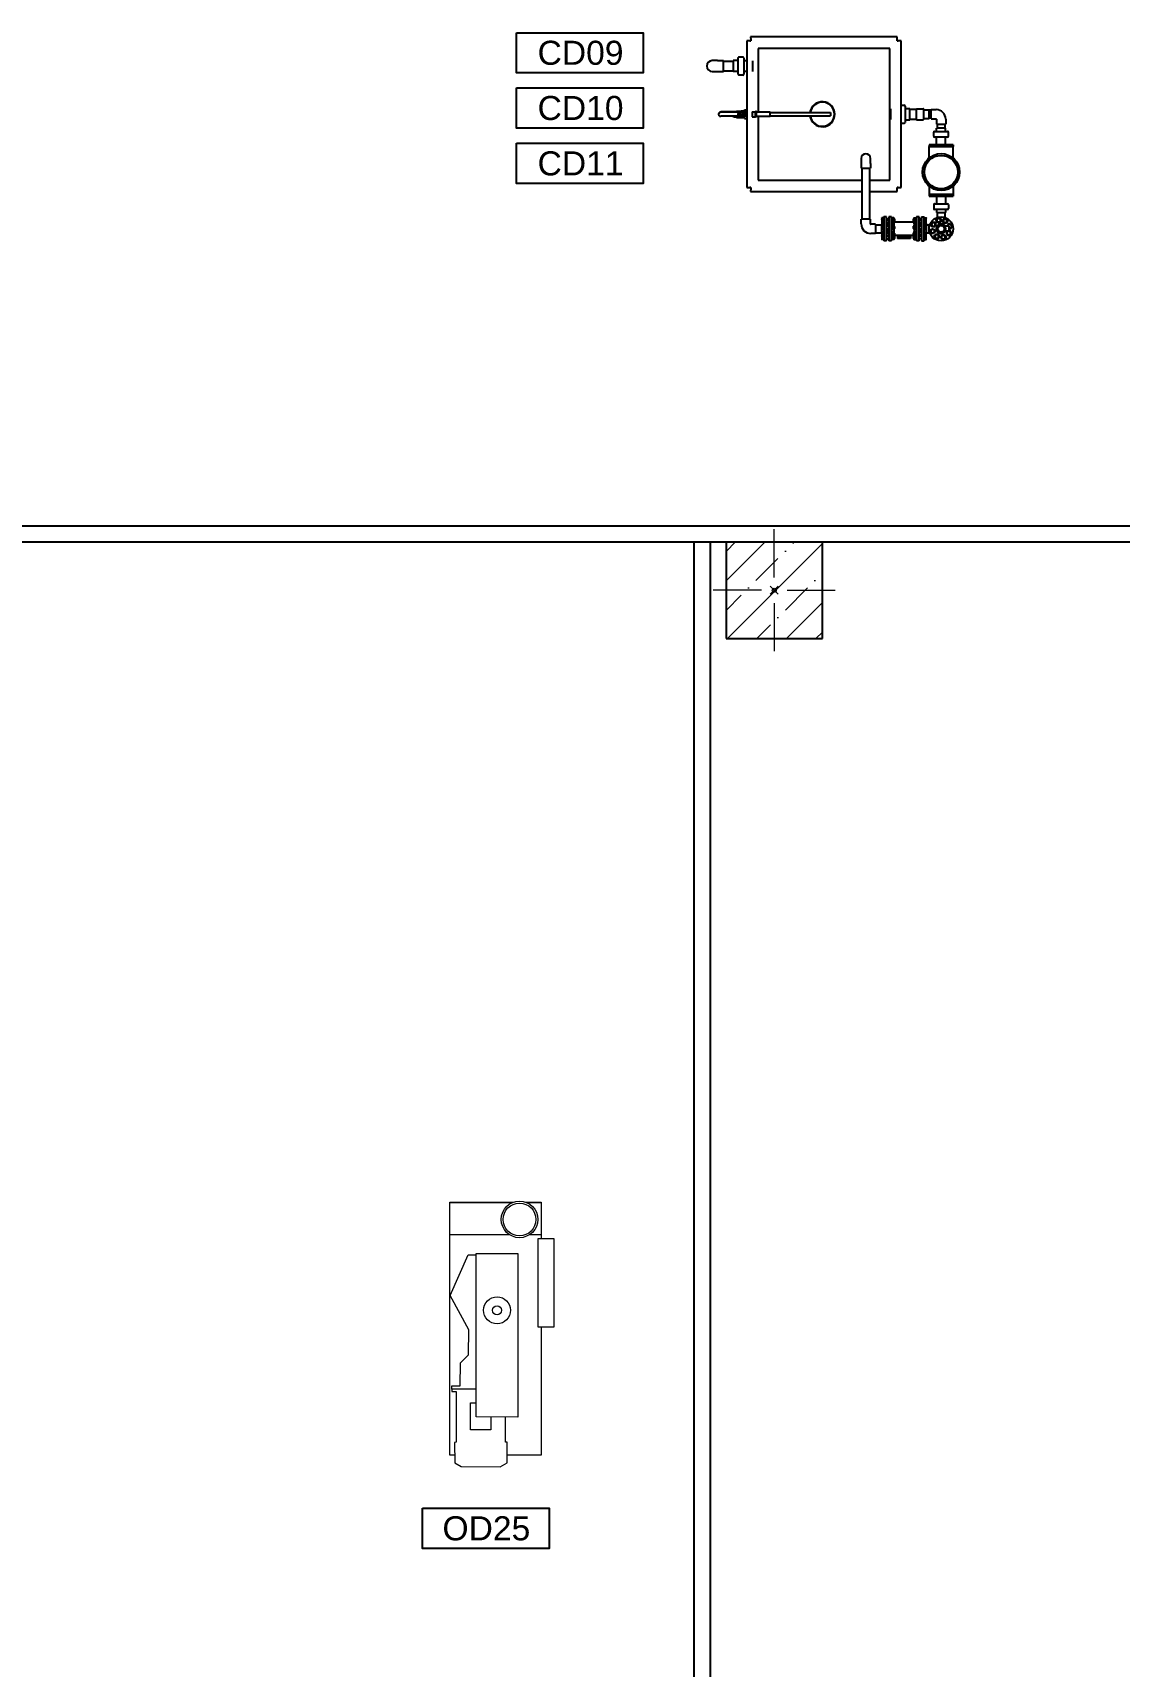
# Model space of a CAD drawing. Extents: x -3873 to 164127, y 7129 to 96529.
# Drawn here: x 64895 to 71668, y 28626 to 38804 of the extents above; entities that cross this region are included whole.
import ezdxf
from ezdxf.enums import TextEntityAlignment as Align

# ---------------------------------------------------------------- set-up
doc = ezdxf.new("R2010")
doc.units = 0
doc.header["$PDMODE"] = 35
doc.header["$PDSIZE"] = 25
doc.layers.get('0').update_dxf_attribs({"linetype": 'CONTINUOUS'})
for name, color, linetype, lineweight in [('AM_0', 7, 'CONTINUOUS', 50), ('LAYOUT Kromeka', 1, 'CONTINUOUS', 5), ('Конструктив - Колонны_Ном._пера__1', 7, 'CONTINUOUS', 25)]:
    doc.layers.add(name, color=color, linetype=linetype, lineweight=lineweight)
for name, color, linetype in [('BUILDING', 2, 'CONTINUOUS'), ('KROMEKA', 1, 'CONTINUOUS'), ('MC_1_2_025', 2, 'CONTINUOUS'), ('Конструктив - Колонны', 7, 'CONTINUOUS')]:
    doc.layers.add(name, color=color, linetype=linetype)
doc.layers.add('Конструктив - Колонны_Ном._пера__168', color=7, linetype='CONTINUOUS', lineweight=13, true_color=0x03e77f)
doc.layers.add('Конструктив - Колонны_Ном._пера__202', color=7, linetype='CONTINUOUS', lineweight=13, true_color=0xde8d00)
doc.styles.add('015_100', font='arial.ttf', dxfattribs={"height": 150})

# ---------------------------------------------------------------- blocks, each defined once
blk = doc.blocks.new('Колонна_39', base_point=(-18000, 12000))
at = {"layer": 'Конструктив - Колонны_Ном._пера__202', "linetype": 'Continuous'}
h = blk.add_hatch(dxfattribs=at)
h.set_pattern_fill('ЖЕЛЕЗОБЕТОН__ГОСТ_', color=256, style=0, pattern_type=2)
h.set_pattern_definition([(45, (0, 0), (-183.8478, 183.8478), []), (45, (-91.92, 91.92), (-183.8478, 183.8478), [195, -65, 0, -65])])
h.paths.add_polyline_path([(-18300, 11700), (-17700, 11700), (-17700, 12300), (-18300, 12300)])
at = {"layer": 'Конструктив - Колонны_Ном._пера__1', "linetype": 'Continuous'}
for p, q in [((-18300, 12300), (-18300, 11700)), ((-17700, 11700), (-17700, 12300)), ((-18300, 11700), (-17700, 11700))]:
    blk.add_line(p, q, dxfattribs=at)
at = {"layer": 'Конструктив - Колонны_Ном._пера__168', "linetype": 'Continuous'}
for p, q in [((-18000, 12080), (-18000, 12380)), ((-18080, 12000), (-18380, 12000)), ((-18000, 11920), (-18000, 11620)), ((-17920, 12000), (-17620, 12000))]:
    blk.add_line(p, q, dxfattribs=at)
blk.add_point((-18000, 12000), dxfattribs=at)
blk = doc.blocks.new('CD06_Top')
at = {"layer": 'KROMEKA'}
for p, q in [((634, 1419), (634, 1450)), ((634, 1450), (660, 1450)), ((774, 1459), (754, 1459)), ((774, 1465), (774, 1405)), ((775, 1465), (774, 1465)), ((775, 1501), (775, 1501)), ((775, 1501), (775, 1492)), ((775, 1501), (776, 1501)), ((775, 1492), (775, 1480)), ((775, 1480), (775, 1479)), ((775, 1479), (775, 1473)), ((775, 1473), (775, 1461)), ((775, 1461), (775, 1455)), ((775, 1438), (776, 1439)), ((775, 1438), (775, 1435)), ((775, 1435), (775, 1423)), ((784, 1502), (776, 1502)), ((784, 1499), (776, 1499)), ((784, 1485), (776, 1485)), ((784, 1479), (776, 1479)), ((784, 1467), (776, 1467)), ((784, 1455), (776, 1455)), ((784, 1440), (776, 1440)), ((784, 1430), (776, 1430)), ((784, 1502), (784, 1499)), ((784, 1500), (785, 1500)), ((784, 1499), (784, 1485)), ((784, 1485), (784, 1479)), ((784, 1479), (784, 1467)), ((784, 1478), (785, 1478)), ((784, 1467), (784, 1455)), ((784, 1456), (785, 1456)), ((784, 1440), (784, 1430)), ((784, 1437), (785, 1437)), ((784, 1430), (784, 1417)), ((785, 1482), (785, 1504)), ((788, 1504), (785, 1504)), ((785, 1452), (785, 1482)), ((788, 1482), (785, 1482)), ((788, 1452), (785, 1452)), ((785, 1411), (785, 1441)), ((788, 1441), (785, 1441)), ((788, 1510), (788, 1360)), ((804, 1510), (788, 1510)), ((804, 1360), (804, 1510)), ((804, 1497), (820, 1497)), ((804, 1481), (820, 1481)), ((804, 1475), (820, 1475)), ((804, 1459), (820, 1459)), ((804, 1434), (820, 1434)), ((812, 1434), (812, 1459)), ((812, 1459), (812, 1434)), ((820, 1510), (820, 1360)), ((820, 1510), (836, 1510)), ((836, 1360), (836, 1510)), ((836, 1504), (839, 1504)), ((836, 1482), (839, 1482)), ((836, 1452), (839, 1452)), ((836, 1441), (839, 1441)), ((839, 1504), (839, 1482)), ((839, 1500), (840, 1501)), ((839, 1482), (839, 1452)), ((839, 1478), (840, 1479)), ((839, 1456), (840, 1455)), ((839, 1441), (839, 1411)), ((839, 1438), (840, 1439)), ((851, 1502), (841, 1502)), ((851, 1500), (841, 1500)), ((851, 1487), (841, 1487)), ((851, 1480), (841, 1480)), ((851, 1469), (841, 1469)), ((851, 1456), (841, 1456)), ((851, 1454), (841, 1454)), ((851, 1440), (841, 1440)), ((851, 1432), (841, 1432)), ((850, 1440), (850, 1454)), ((852, 1438), (851, 1439)), ((852, 1500), (852, 1501)), ((852, 1478), (852, 1500)), ((852, 1497), (854, 1497)), ((852, 1481), (854, 1481)), ((852, 1478), (852, 1479)), ((852, 1456), (852, 1478)), ((852, 1476), (976, 1476)), ((852, 1475), (854, 1475)), ((852, 1459), (854, 1459)), ((852, 1456), (852, 1455)), ((852, 1415), (852, 1438)), ((852, 1434), (854, 1434)), ((854, 1481), (854, 1497)), ((855, 1496), (854, 1497)), ((855, 1482), (854, 1481)), ((854, 1476), (854, 1481)), ((854, 1459), (854, 1475)), ((855, 1474), (854, 1475)), ((855, 1461), (854, 1459)), ((854, 1418), (854, 1434)), ((855, 1433), (854, 1434)), ((855, 1496), (855, 1482)), ((855, 1482), (855, 1476)), ((855, 1474), (855, 1461)), ((855, 1433), (855, 1420)), ((874, 1495), (954, 1495)), ((874, 1481), (874, 1495)), ((914, 1481), (874, 1481)), ((874, 1481), (874, 1476)), ((904, 1476), (904, 1476)), ((954, 1481), (914, 1481)), ((924, 1476), (924, 1476)), ((954, 1481), (954, 1495)), ((954, 1476), (954, 1481)), ((973, 1496), (975, 1497)), ((973, 1482), (973, 1496)), ((973, 1482), (975, 1481)), ((973, 1476), (973, 1482)), ((973, 1474), (975, 1475)), ((973, 1461), (973, 1474)), ((973, 1461), (975, 1459)), ((973, 1433), (975, 1434)), ((973, 1420), (973, 1433)), ((975, 1497), (975, 1481)), ((976, 1497), (975, 1497)), ((976, 1481), (975, 1481)), ((975, 1481), (975, 1476)), ((975, 1475), (975, 1459)), ((976, 1475), (975, 1475)), ((976, 1459), (975, 1459)), ((975, 1434), (975, 1418)), ((976, 1434), (975, 1434)), ((976, 1500), (977, 1501)), ((976, 1500), (976, 1478)), ((976, 1478), (977, 1479)), ((976, 1478), (976, 1456)), ((976, 1456), (977, 1455)), ((976, 1438), (977, 1439)), ((976, 1438), (976, 1415)), ((978, 1502), (988, 1502)), ((978, 1500), (988, 1500)), ((978, 1487), (988, 1487)), ((978, 1480), (988, 1480)), ((978, 1469), (988, 1469)), ((978, 1456), (988, 1456)), ((978, 1440), (978, 1454)), ((978, 1454), (988, 1454)), ((978, 1440), (988, 1440)), ((978, 1432), (988, 1432)), ((989, 1438), (988, 1439)), ((989, 1482), (989, 1504)), ((992, 1504), (989, 1504)), ((989, 1500), (989, 1501)), ((989, 1452), (989, 1482)), ((992, 1482), (989, 1482)), ((989, 1478), (989, 1479)), ((989, 1456), (989, 1455)), ((992, 1452), (989, 1452)), ((989, 1411), (989, 1441)), ((992, 1441), (989, 1441)), ((992, 1510), (992, 1360)), ((992, 1510), (1008, 1510)), ((1008, 1360), (1008, 1510)), ((1024, 1497), (1008, 1497)), ((1024, 1481), (1008, 1481)), ((1024, 1475), (1008, 1475)), ((1024, 1459), (1008, 1459)), ((1024, 1434), (1008, 1434)), ((1016, 1459), (1016, 1434)), ((1016, 1434), (1016, 1459)), ((1024, 1510), (1024, 1360)), ((1024, 1510), (1040, 1510)), ((1040, 1360), (1040, 1510)), ((1040, 1504), (1043, 1504)), ((1040, 1482), (1043, 1482)), ((1040, 1452), (1043, 1452)), ((1040, 1441), (1043, 1441)), ((1043, 1504), (1043, 1482)), ((1044, 1500), (1043, 1500)), ((1043, 1482), (1043, 1452)), ((1044, 1478), (1043, 1478)), ((1044, 1456), (1043, 1456)), ((1043, 1441), (1043, 1411)), ((1044, 1437), (1043, 1437)), ((1044, 1500), (1044, 1502)), ((1044, 1502), (1052, 1502)), ((1044, 1487), (1044, 1500)), ((1044, 1500), (1052, 1500)), ((1044, 1487), (1052, 1487)), ((1044, 1480), (1044, 1487)), ((1044, 1469), (1044, 1480)), ((1044, 1480), (1052, 1480)), ((1044, 1456), (1044, 1469)), ((1044, 1469), (1052, 1469)), ((1044, 1456), (1052, 1456)), ((1044, 1454), (1044, 1456)), ((1044, 1454), (1052, 1454)), ((1044, 1440), (1052, 1440)), ((1044, 1432), (1044, 1440)), ((1044, 1418), (1044, 1432)), ((1044, 1432), (1052, 1432)), ((1053, 1494), (1053, 1501)), ((1053, 1501), (1053, 1501)), ((1053, 1501), (1053, 1501)), ((1053, 1482), (1053, 1494)), ((1053, 1479), (1053, 1482)), ((1053, 1475), (1053, 1479)), ((1053, 1479), (1053, 1479)), ((1053, 1463), (1053, 1475)), ((1053, 1465), (1054, 1465)), ((1053, 1455), (1053, 1463)), ((1053, 1455), (1053, 1455)), ((1053, 1455), (1053, 1455)), ((1053, 1438), (1053, 1439)), ((1053, 1436), (1053, 1438)), ((1053, 1425), (1053, 1436)), ((1054, 1405), (1054, 1465)), ((1091, 1459), (1054, 1459)), ((1091, 1406), (1091, 1464)), ((1091, 1464), (1121, 1464)), ((634, 1419), (660, 1419)), ((711, 1334), (655, 1334)), ((655, 1314), (655, 1334)), ((659, 1334), (659, 1364)), ((707, 1334), (707, 1364)), ((711, 1314), (711, 1334)), ((774, 1410), (754, 1410)), ((785, 1405), (774, 1405)), ((775, 1423), (775, 1415)), ((775, 1415), (775, 1414)), ((775, 1414), (776, 1414)), ((775, 1405), (775, 1402)), ((775, 1402), (776, 1404)), ((775, 1402), (775, 1401)), ((775, 1401), (775, 1390)), ((775, 1390), (775, 1380)), ((775, 1380), (775, 1378)), ((775, 1378), (776, 1377)), ((775, 1378), (775, 1372)), ((775, 1372), (775, 1368)), ((775, 1368), (776, 1368)), ((784, 1417), (776, 1417)), ((784, 1413), (776, 1413)), ((784, 1404), (776, 1404)), ((784, 1397), (776, 1397)), ((784, 1383), (776, 1383)), ((784, 1377), (776, 1377)), ((784, 1367), (776, 1367)), ((784, 1417), (784, 1413)), ((784, 1415), (785, 1415)), ((784, 1405), (784, 1404)), ((784, 1404), (784, 1397)), ((784, 1401), (785, 1401)), ((784, 1397), (784, 1383)), ((784, 1383), (784, 1377)), ((784, 1379), (785, 1379)), ((784, 1377), (784, 1367)), ((784, 1369), (785, 1369)), ((788, 1411), (785, 1411)), ((785, 1375), (785, 1405)), ((788, 1405), (785, 1405)), ((785, 1365), (785, 1375)), ((788, 1375), (785, 1375)), ((788, 1365), (785, 1365)), ((804, 1360), (788, 1360)), ((804, 1418), (820, 1418)), ((804, 1398), (820, 1398)), ((804, 1382), (820, 1382)), ((804, 1372), (820, 1372)), ((812, 1398), (812, 1418)), ((812, 1418), (812, 1398)), ((820, 1360), (836, 1360)), ((836, 1411), (839, 1411)), ((836, 1405), (839, 1405)), ((836, 1375), (839, 1375)), ((836, 1365), (839, 1365)), ((839, 1415), (840, 1413)), ((839, 1405), (850, 1405)), ((839, 1405), (839, 1375)), ((839, 1401), (840, 1403)), ((839, 1379), (840, 1377)), ((839, 1375), (839, 1365)), ((839, 1369), (840, 1368)), ((851, 1418), (841, 1418)), ((851, 1413), (841, 1413)), ((851, 1404), (841, 1404)), ((851, 1399), (841, 1399)), ((851, 1385), (841, 1385)), ((851, 1377), (841, 1377)), ((851, 1367), (841, 1367)), ((850, 1404), (850, 1413)), ((852, 1415), (851, 1413)), ((852, 1401), (851, 1403)), ((852, 1379), (851, 1377)), ((852, 1418), (854, 1418)), ((852, 1379), (852, 1401)), ((852, 1398), (854, 1398)), ((852, 1382), (854, 1382)), ((852, 1369), (852, 1379)), ((852, 1372), (854, 1372)), ((852, 1369), (852, 1368)), ((855, 1420), (854, 1418)), ((854, 1382), (854, 1398)), ((855, 1397), (854, 1398)), ((855, 1384), (854, 1382)), ((854, 1372), (854, 1382)), ((855, 1373), (854, 1372)), ((855, 1397), (855, 1384)), ((855, 1394), (973, 1394)), ((855, 1384), (855, 1373)), ((973, 1420), (975, 1418)), ((973, 1397), (975, 1398)), ((973, 1384), (973, 1397)), ((973, 1384), (975, 1382)), ((973, 1373), (973, 1384)), ((973, 1373), (975, 1372)), ((976, 1418), (975, 1418)), ((975, 1398), (975, 1382)), ((976, 1398), (975, 1398)), ((976, 1382), (975, 1382)), ((975, 1382), (975, 1372)), ((976, 1372), (975, 1372)), ((976, 1415), (977, 1413)), ((976, 1401), (977, 1403)), ((976, 1401), (976, 1379)), ((976, 1379), (977, 1377)), ((976, 1379), (976, 1369)), ((976, 1369), (977, 1368)), ((978, 1418), (988, 1418)), ((978, 1404), (978, 1413)), ((978, 1413), (988, 1413)), ((989, 1405), (978, 1405)), ((978, 1404), (988, 1404)), ((978, 1399), (988, 1399)), ((978, 1385), (988, 1385)), ((978, 1377), (988, 1377)), ((978, 1367), (988, 1367)), ((989, 1415), (988, 1413)), ((989, 1401), (988, 1403)), ((989, 1379), (988, 1377)), ((992, 1411), (989, 1411)), ((989, 1375), (989, 1405)), ((992, 1405), (989, 1405)), ((992, 1375), (989, 1375)), ((989, 1365), (989, 1375)), ((989, 1369), (989, 1368)), ((992, 1365), (989, 1365)), ((992, 1360), (1008, 1360)), ((1024, 1418), (1008, 1418)), ((1024, 1398), (1008, 1398)), ((1024, 1382), (1008, 1382)), ((1024, 1372), (1008, 1372)), ((1016, 1418), (1016, 1398)), ((1016, 1398), (1016, 1418)), ((1024, 1360), (1040, 1360)), ((1040, 1411), (1043, 1411)), ((1040, 1405), (1043, 1405)), ((1040, 1375), (1043, 1375)), ((1040, 1365), (1043, 1365)), ((1044, 1415), (1043, 1415)), ((1043, 1405), (1054, 1405)), ((1043, 1405), (1043, 1375)), ((1044, 1401), (1043, 1401)), ((1044, 1379), (1043, 1379)), ((1043, 1375), (1043, 1365)), ((1044, 1369), (1043, 1369)), ((1044, 1413), (1044, 1418)), ((1044, 1418), (1052, 1418)), ((1044, 1413), (1052, 1413)), ((1044, 1404), (1044, 1405)), ((1044, 1404), (1052, 1404)), ((1044, 1399), (1044, 1404)), ((1044, 1399), (1052, 1399)), ((1044, 1385), (1044, 1399)), ((1044, 1377), (1044, 1385)), ((1044, 1385), (1052, 1385)), ((1044, 1377), (1052, 1377)), ((1044, 1367), (1044, 1377)), ((1044, 1367), (1052, 1367)), ((1053, 1415), (1053, 1425)), ((1053, 1414), (1053, 1415)), ((1053, 1414), (1053, 1413)), ((1053, 1402), (1053, 1405)), ((1053, 1402), (1053, 1403)), ((1053, 1401), (1053, 1402)), ((1053, 1392), (1053, 1401)), ((1053, 1381), (1053, 1392)), ((1053, 1378), (1053, 1381)), ((1053, 1378), (1053, 1377)), ((1053, 1373), (1053, 1378)), ((1053, 1368), (1053, 1373)), ((1053, 1368), (1053, 1368)), ((1091, 1410), (1054, 1410)), ((1091, 1406), (1121, 1406)), ((1123, 1404), (1123, 1374)), ((1123, 1374), (1181, 1374)), ((1128, 1057), (1128, 1374)), ((1176, 1057), (1176, 1374)), ((1181, 1404), (1181, 1374)), ((758, 1231), (608, 1231)), ((608, 1221), (608, 1231)), ((637, 1284), (637, 1309)), ((642, 1314), (724, 1314)), ((724, 1279), (642, 1279)), ((656, 1231), (656, 1279)), ((711, 1231), (711, 1279)), ((729, 1284), (729, 1309)), ((758, 1221), (758, 1231)), ((758, 1221), (608, 1221)), ((608, 1168), (608, 1221)), ((608, 1221), (758, 1221)), ((758, 1168), (758, 1221)), ((951, 1177), (932, 1177)), ((932, 1177), (932, 264)), ((957, 1202), (957, 1183)), ((1128, 1202), (957, 1202)), ((1128, 1131), (1003, 1131)), ((1003, 1131), (1003, 311)), ((1870, 1202), (1176, 1202)), ((1823, 1131), (1176, 1131)), ((1823, 734), (1823, 1131)), ((1869, 1183), (1870, 1202)), ((1894, 1177), (1875, 1177)), ((1894, 264), (1894, 1177)), ((1181, 1057), (1123, 1057)), ((1123, 1027), (1123, 1057)), ((1123, 1027), (1123, 996)), ((1181, 1027), (1181, 1057)), ((1181, 996), (1181, 1027)), ((608, 993), (608, 921)), ((608, 921), (758, 921)), ((758, 921), (608, 921)), ((608, 911), (608, 921)), ((758, 993), (758, 921)), ((758, 911), (758, 921)), ((608, 911), (758, 911)), ((637, 858), (637, 833)), ((642, 863), (724, 863)), ((724, 828), (642, 828)), ((655, 828), (655, 808)), ((656, 911), (656, 863)), ((711, 911), (711, 863)), ((711, 828), (711, 808)), ((729, 858), (729, 833)), ((712, 782), (654, 782)), ((654, 752), (654, 782)), ((655, 808), (711, 808)), ((659, 782), (659, 808)), ((707, 782), (707, 808)), ((712, 752), (712, 782)), ((744, 750), (714, 750)), ((744, 750), (744, 692)), ((744, 745), (757, 745)), ((757, 748), (757, 693)), ((789, 748), (757, 748)), ((792, 690), (792, 752)), ((837, 755), (795, 755)), ((837, 755), (837, 687)), ((877, 751), (837, 751)), ((877, 755), (877, 686)), ((907, 755), (877, 755)), ((907, 670), (907, 772)), ((932, 777), (912, 777)), ((998, 688), (998, 754)), ((1373, 711), (1373, 731)), ((1749, 731), (1373, 731)), ((1749, 734), (1749, 707)), ((1834, 734), (1749, 734)), ((1825, 736), (1826, 737)), ((1825, 734), (1825, 736)), ((1834, 738), (1839, 738)), ((1834, 738), (1834, 729)), ((1834, 729), (1834, 712)), ((1834, 729), (1839, 729)), ((1839, 738), (1839, 736)), ((1860, 737), (1839, 737)), ((1839, 736), (1839, 731)), ((1839, 731), (1839, 729)), ((1839, 729), (1839, 726)), ((1839, 726), (1839, 715)), ((1839, 715), (1839, 712)), ((1908, 747), (1894, 747)), ((1894, 734), (1901, 734)), ((1894, 734), (1905, 734)), ((1901, 734), (1904, 734)), ((1904, 734), (1905, 734)), ((1905, 737), (1923, 737)), ((1905, 727), (1905, 737)), ((1905, 727), (1922, 727)), ((1905, 714), (1905, 727)), ((1905, 714), (1922, 714)), ((1905, 705), (1905, 714)), ((1908, 747), (1908, 737)), ((1929, 741), (1908, 741)), ((1922, 707), (1922, 734)), ((1923, 741), (1923, 734)), ((1959, 741), (1923, 741)), ((1926, 734), (1956, 734)), ((1929, 741), (1929, 741)), ((1941, 730), (1933, 726)), ((1933, 726), (1933, 716)), ((1941, 711), (1933, 716)), ((1933, 716), (1941, 711)), ((1933, 716), (1933, 716)), ((1936, 721), (1936, 721)), ((1950, 726), (1941, 730)), ((1950, 716), (1941, 711)), ((1941, 711), (1950, 716)), ((1946, 721), (1946, 721)), ((1950, 716), (1950, 726)), ((1950, 716), (1950, 716)), ((1959, 741), (1959, 734)), ((1977, 737), (1959, 737)), ((1959, 734), (1980, 734)), ((1977, 734), (1977, 737)), ((1977, 734), (1983, 734)), ((1983, 734), (1983, 734)), ((1983, 734), (2056, 734)), ((2070, 721), (2070, 721)), ((744, 692), (714, 692)), ((744, 696), (757, 696)), ((789, 693), (757, 693)), ((837, 687), (795, 687)), ((877, 690), (837, 690)), ((907, 686), (877, 686)), ((932, 665), (912, 665)), ((1749, 711), (1373, 711)), ((1834, 707), (1749, 707)), ((1823, 311), (1823, 707)), ((1825, 705), (1825, 707)), ((1825, 705), (1826, 705)), ((1834, 712), (1834, 703)), ((1834, 712), (1839, 712)), ((1834, 703), (1839, 703)), ((1839, 712), (1839, 710)), ((1839, 710), (1839, 705)), ((1839, 705), (1839, 703)), ((1860, 705), (1839, 705)), ((1901, 707), (1894, 707)), ((1894, 707), (1905, 707)), ((1908, 694), (1894, 694)), ((1904, 707), (1901, 707)), ((1905, 707), (1904, 707)), ((1905, 705), (1923, 705)), ((1905, 705), (1905, 705)), ((1905, 705), (1923, 705)), ((1908, 705), (1908, 694)), ((1929, 700), (1908, 700)), ((1922, 707), (1924, 707)), ((1922, 707), (1922, 707)), ((1923, 707), (1923, 701)), ((1959, 701), (1923, 701)), ((1924, 707), (1924, 707)), ((1926, 707), (1935, 707)), ((1956, 707), (1926, 707)), ((1929, 700), (1929, 701)), ((1935, 707), (1948, 707)), ((1941, 711), (1941, 711)), ((1948, 707), (1956, 707)), ((1980, 707), (1959, 707)), ((1959, 707), (1959, 701)), ((1977, 705), (1959, 705)), ((1977, 705), (1959, 705)), ((1960, 707), (1982, 707)), ((2029, 707), (1977, 707)), ((1977, 705), (1977, 707)), ((1977, 705), (1977, 705)), ((1983, 707), (2056, 707)), ((2056, 707), (1983, 707)), ((1983, 707), (1983, 707)), ((1983, 707), (1983, 707)), ((1857, 454), (1857, 388)), ((1894, 454), (1913, 454)), ((1913, 370), (1913, 472)), ((1918, 477), (1943, 477)), ((1948, 472), (1948, 370)), ((1948, 455), (1978, 455)), ((1978, 386), (1978, 455)), ((2038, 451), (1978, 451)), ((2038, 455), (2038, 386)), ((2076, 455), (2038, 455)), ((2109, 455), (2076, 455)), ((1003, 311), (1823, 311)), ((1894, 388), (1913, 388)), ((1918, 365), (1943, 365)), ((1948, 386), (1978, 386)), ((2038, 390), (1978, 390)), ((2076, 386), (2038, 386)), ((2076, 386), (2109, 386)), ((932, 264), (951, 264)), ((957, 258), (957, 239)), ((957, 239), (1870, 239)), ((1870, 239), (1869, 258)), ((1875, 264), (1894, 264))]:
    blk.add_line(p, q, dxfattribs=at)
for centre, radius in [((683, 1435), 75), ((668, 1487), 15), ((683, 1435), 28.4), ((683, 1435), 25), ((683, 1435), 24.1), ((683, 1435), 20.7), ((683, 1435), 20), ((710, 1483), 15), ((736, 1450), 15), ((657, 1386), 15), ((698, 1382), 15), ((731, 1408), 15), ((683, 1081), 115), ((683, 1081), 104)]:
    blk.add_circle(centre, radius, dxfattribs=at)
for centre, radius, start, end in [((630, 1419), 15, 74.955, 356.8479), ((630, 1419), 12, 105, 165), ((635, 1461), 15, 313.7156, 266.4118), ((635, 1461), 12, 120, 180), ((635, 1461), 12, 180, 240), ((630, 1419), 12, 71.0665, 105), ((635, 1461), 12, 60, 120), ((635, 1461), 12, 240, 265.5131), ((635, 1461), 12, 295.3815, 300), ((635, 1461), 12, 0, 60), ((635, 1461), 12, 300, 0), ((668, 1487), 12, 135, 195), ((668, 1487), 12, 195, 255), ((683, 1435), 31, 210.8574, 149.1426), ((683, 1435), 30, 212.0055, 147.9945), ((668, 1487), 12, 75, 135), ((668, 1487), 12, 255, 315), ((668, 1487), 12, 15, 75), ((668, 1487), 12, 315, 15), ((710, 1483), 12, 150, 210), ((710, 1483), 12, 90, 150), ((710, 1483), 12, 210, 270), ((710, 1483), 12, 30, 90), ((710, 1483), 12, 270, 330), ((710, 1483), 12, 330, 30), ((736, 1450), 12, 165, 225), ((736, 1450), 12, 105, 165), ((736, 1450), 12, 225, 285), ((736, 1450), 12, 45, 105), ((736, 1450), 12, 285, 345), ((736, 1450), 12, 345, 45), ((1121, 1404), 60, 0, 90), ((630, 1419), 12, 165, 225), ((630, 1419), 12, 225, 285), ((630, 1419), 12, 285, 345), ((630, 1419), 12, 345, 356.0588), ((657, 1386), 12, 150, 210), ((657, 1386), 12, 90, 150), ((657, 1386), 12, 210, 270), ((657, 1386), 12, 30, 90), ((657, 1386), 12, 270, 330), ((657, 1386), 12, 330, 30), ((698, 1382), 12, 135, 195), ((698, 1382), 12, 195, 255), ((698, 1382), 12, 75, 135), ((698, 1382), 12, 255, 315), ((698, 1382), 12, 15, 75), ((698, 1382), 12, 315, 15), ((731, 1408), 12, 120, 180), ((731, 1408), 12, 180, 240), ((731, 1408), 12, 60, 120), ((731, 1408), 12, 240, 300), ((731, 1408), 12, 0, 60), ((731, 1408), 12, 300, 0), ((1121, 1404), 2, 0, 90), ((642, 1309), 5, 90, 180), ((642, 1284), 5, 180, 270), ((724, 1309), 5, 0, 90), ((724, 1284), 5, 270, 0), ((608, 1156), 10, 107.1144, 162.8856), ((758, 1156), 10, 17.1144, 72.8856), ((608, 1006), 10, 197.1144, 252.8856), ((758, 1006), 10, 287.1144, 342.8856), ((1152, 996), 29, 180, 0), ((642, 858), 5, 90, 180), ((642, 833), 5, 180, 270), ((724, 858), 5, 0, 90), ((724, 833), 5, 270, 0), ((714, 752), 60, 180, 270), ((714, 752), 2, 180, 270), ((789, 751), 3, 270, 0), ((795, 752), 3, 90, 180), ((912, 772), 5, 90, 180), ((1423, 721), 78, 7.3659, 352.6341), ((1423, 721), 75, 7.6665, 352.3335), ((789, 690), 3, 0, 90), ((795, 690), 3, 180, 270), ((912, 670), 5, 180, 270), ((2029, 721), 13.7, 270, 278.3922), ((1918, 472), 5, 90, 180), ((1943, 472), 5, 0, 90), ((2109, 421), 34.1, 270, 90), ((1918, 370), 5, 180, 270), ((1943, 370), 5, 270, 0)]:
    blk.add_arc(centre, radius, start, end, dxfattribs=at)
for centre, major_axis, ratio, start_param, end_param in [((914, 1476), (-10, 0), 0.565617, 4.712389, 6.283185), ((914, 1476), (10, 0), 0.565617, 0, 1.570796), ((951, 1176), (-6.4, 0.02), 0.052336, 3.33453, 4.712533), ((957, 1183), (0.02, -6.4), 0.052336, 4.712245, 6.090248), ((1869, 1183), (0.02, 6.4), 0.052336, 3.33453, 4.712533), ((1875, 1176), (-6.4, -0.02), 0.052336, 4.712245, 6.090248), ((998, 721), (0, 30.1), 0.052408, 3.141593, 6.283185), ((1825, 721), (0, -16.5), 0.052408, 2.531678, 3.751507), ((1860, 721), (0, -16), 0.052408, 0, 3.141593), ((1926, 734), (-4, 0), 0.002365, 4.712389, 6.283185), ((1941, 721), (-15, 0), 0.999997, 4.262086, 5.162692), ((1941, 721), (5, 0), 0.999997, 3.141593, 6.283185), ((1956, 734), (4, 0), 0.002365, 4.712389, 5.497787), ((1983, 734), (4, 0), 0.002365, 1.570796, 2.356195), ((2056, 721), (13.7, 0), 0.999997, 4.712389, 7.853982), ((2056, 721), (13.7, 0), 0.999997, 4.712389, 6.283185), ((1825, 721), (0, -16.5), 0.052408, 5.673271, 6.8931), ((1926, 707), (-4, 0), 0.002365, 4.712389, 6.283185), ((1926, 707), (-2, 0), 0.002365, 4.712389, 6.283185), ((1941, 721), (15, 0), 0.999997, 4.261362, 5.163416), ((1956, 707), (-4, 0), 0.002365, 1.570796, 2.356195), ((1956, 707), (6, 0), 0.002365, 4.712389, 5.497787), ((1983, 707), (-4, 0), 0.002365, 4.712389, 5.497787), ((1983, 707), (2, 0), 0.002365, 1.570796, 2.356195), ((1857, 421), (0, -30), 0.052408, 3.141593, 6.283185), ((951, 265), (6.4, 0.02), 0.052336, 4.712245, 6.090248), ((957, 258), (-0.02, -6.4), 0.052336, 3.33453, 4.712533), ((1869, 258), (-0.02, 6.4), 0.052336, 4.712245, 6.090248), ((1875, 265), (6.4, -0.02), 0.052336, 3.33453, 4.712533)]:
    blk.add_ellipse(centre, major_axis=major_axis, ratio=ratio, start_param=start_param, end_param=end_param, dxfattribs=at)
blk.add_ellipse((1941, 721), major_axis=(-5, 0), ratio=0.999997, dxfattribs=at)
for points, weights in [([(619, 1423), (620, 1426), (621, 1429)], [1, 1.0379548493, 1]), ([(621, 1429), (624, 1430), (627, 1431)], [1, 1.0379548493, 1]), ([(623, 1468), (626, 1470), (629, 1472)], [1, 1.0379548493, 1]), ([(623, 1461), (623, 1465), (623, 1468)], [1, 1.0379548493, 1]), ([(623, 1454), (623, 1458), (623, 1461)], [1, 1.0379548493, 1]), ([(629, 1451), (626, 1453), (623, 1454)], [1, 1.0379548493, 1]), ([(627, 1431), (630, 1432), (634, 1433)], [1, 1.0379548493, 1]), ([(629, 1472), (632, 1473), (635, 1475)], [1, 1.0379548493, 1]), ([(634, 1448), (632, 1450), (629, 1451)], [1.00935998404, 1.03248720831, 1]), ([(634, 1433), (634, 1433), (634, 1433)], [1, 1.00216161603, 1.00407701405]), ([(635, 1475), (638, 1473), (641, 1472)], [1, 1.0379548493, 1]), ([(641, 1451), (641, 1451), (640, 1450)], [1, 1.00512959098, 1.00887265539]), ([(641, 1472), (644, 1470), (647, 1468)], [1, 1.0379548493, 1]), ([(647, 1454), (644, 1453), (641, 1451)], [1, 1.0379548493, 1]), ([(647, 1468), (647, 1465), (647, 1461)], [1, 1.0379548493, 1]), ([(647, 1461), (647, 1458), (647, 1454)], [1, 1.0379548493, 1]), ([(655, 1491), (657, 1494), (660, 1496)], [1, 1.0379548493, 1]), ([(657, 1484), (656, 1487), (655, 1491)], [1, 1.0379548493, 1]), ([(658, 1478), (657, 1481), (657, 1484)], [1, 1.0379548493, 1]), ([(665, 1476), (662, 1477), (658, 1478)], [1, 1.0379548493, 1]), ([(660, 1496), (662, 1498), (665, 1501)], [1, 1.0379548493, 1]), ([(665, 1501), (668, 1500), (671, 1499)], [1, 1.0379548493, 1]), ([(672, 1474), (668, 1475), (665, 1476)], [1, 1.0379548493, 1]), ([(671, 1499), (674, 1498), (678, 1497)], [1, 1.0379548493, 1]), ([(677, 1479), (674, 1477), (672, 1474)], [1, 1.0379548493, 1]), ([(682, 1484), (679, 1481), (677, 1479)], [1, 1.0379548493, 1]), ([(678, 1497), (679, 1494), (680, 1491)], [1, 1.0379548493, 1]), ([(680, 1491), (681, 1487), (682, 1484)], [1, 1.0379548493, 1]), ([(696, 1483), (698, 1486), (700, 1489)], [1, 1.0379548493, 1]), ([(700, 1477), (698, 1479), (696, 1483)], [1, 1.0379548493, 1]), ([(700, 1489), (701, 1491), (703, 1495)], [1, 1.0379548493, 1]), ([(703, 1471), (701, 1474), (700, 1477)], [1, 1.0379548493, 1]), ([(703, 1495), (707, 1495), (710, 1495)], [1, 1.0379548493, 1]), ([(710, 1471), (707, 1471), (703, 1471)], [1, 1.0379548493, 1]), ([(710, 1495), (713, 1495), (717, 1495)], [1, 1.0379548493, 1]), ([(717, 1471), (713, 1471), (710, 1471)], [1, 1.0379548493, 1]), ([(717, 1495), (719, 1491), (720, 1489)], [1, 1.0379548493, 1]), ([(720, 1477), (719, 1474), (717, 1471)], [1, 1.0379548493, 1]), ([(720, 1489), (722, 1486), (724, 1483)], [1, 1.0379548493, 1]), ([(724, 1483), (722, 1479), (720, 1477)], [1, 1.0379548493, 1]), ([(723, 1446), (724, 1450), (725, 1453)], [1, 1.0379548493, 1]), ([(728, 1441), (725, 1443), (723, 1446)], [1, 1.0379548493, 1]), ([(725, 1453), (725, 1456), (726, 1459)], [1, 1.0379548493, 1]), ([(726, 1459), (730, 1460), (733, 1461)], [1, 1.0379548493, 1]), ([(733, 1436), (730, 1439), (728, 1441)], [1, 1.0379548493, 1]), ([(733, 1461), (736, 1462), (740, 1463)], [1, 1.0379548493, 1]), ([(739, 1438), (736, 1437), (733, 1436)], [1, 1.0379548493, 1]), ([(746, 1440), (742, 1439), (739, 1438)], [1, 1.0379548493, 1]), ([(740, 1463), (742, 1460), (745, 1458)], [1, 1.0379548493, 1]), ([(745, 1458), (747, 1456), (750, 1453)], [1, 1.0379548493, 1]), ([(748, 1447), (747, 1443), (746, 1440)], [1, 1.0379548493, 1]), ([(750, 1453), (749, 1450), (748, 1447)], [1, 1.0379548493, 1]), ([(776, 1502), (775, 1501), (775, 1501)], [1, 1.0379548493, 1]), ([(775, 1501), (775, 1500), (776, 1499)], [1, 1.0379548493, 1]), ([(776, 1499), (775, 1495), (775, 1492)], [1, 1.0379548493, 1]), ([(775, 1492), (775, 1489), (776, 1485)], [1, 1.0379548493, 1]), ([(776, 1485), (775, 1483), (775, 1480)], [1, 1.0379548493, 1]), ([(775, 1480), (775, 1480), (775, 1479)], [1, 1.00948601349, 1.01423036927]), ([(776, 1479), (775, 1476), (775, 1473)], [1, 1.0379548493, 1]), ([(775, 1479), (775, 1479), (776, 1479)], [1, 1.0379548493, 1]), ([(775, 1473), (775, 1471), (776, 1467)], [1, 1.0379548493, 1]), ([(776, 1467), (775, 1464), (775, 1461)], [1, 1.0379548493, 1]), ([(775, 1461), (775, 1459), (776, 1455)], [1, 1.0379548493, 1]), ([(776, 1455), (775, 1455), (775, 1455)], [1, 1.0379548493, 1]), ([(776, 1440), (775, 1437), (775, 1435)], [1, 1.0379548493, 1]), ([(775, 1435), (775, 1433), (776, 1430)], [1, 1.0379548493, 1]), ([(776, 1430), (775, 1426), (775, 1423)], [1, 1.0379548493, 1]), ([(776, 1439), (776, 1439), (776, 1440)], [1.01895290532, 1.01965956375, 1]), ([(841, 1502), (839, 1501), (841, 1500)], [1, 1.15470053838, 1]), ([(841, 1500), (839, 1494), (841, 1487)], [1, 1.15470053838, 1]), ([(841, 1487), (839, 1483), (840, 1480)], [1, 1.10909723354, 1.06432032429]), ([(841, 1480), (839, 1475), (841, 1469)], [1, 1.15470053838, 1]), ([(840, 1479), (840, 1480), (841, 1480)], [1.07260265398, 1.05818704101, 1]), ([(841, 1469), (839, 1463), (841, 1456)], [1, 1.15470053838, 1]), ([(841, 1456), (839, 1455), (841, 1454)], [1, 1.15470053838, 1]), ([(841, 1440), (839, 1436), (841, 1432)], [1, 1.15470053838, 1]), ([(840, 1439), (841, 1440), (841, 1440)], [1.03435020891, 1.0196782115, 1]), ([(841, 1432), (839, 1425), (841, 1418)], [1, 1.15470053838, 1]), ([(851, 1500), (853, 1501), (851, 1502)], [1, 1.15470053838, 1]), ([(851, 1487), (853, 1494), (851, 1500)], [1, 1.15470053838, 1]), ([(852, 1480), (852, 1483), (851, 1487)], [1.06432032429, 1.10909723354, 1]), ([(851, 1480), (852, 1480), (852, 1479)], [1, 1.05818704101, 1.07260265398]), ([(851, 1469), (853, 1475), (851, 1480)], [1, 1.15470053838, 1]), ([(851, 1456), (853, 1463), (851, 1469)], [1, 1.15470053838, 1]), ([(851, 1454), (853, 1455), (851, 1456)], [1, 1.15470053838, 1]), ([(851, 1440), (851, 1440), (851, 1439)], [1, 1.0196782115, 1.03435020891]), ([(851, 1432), (853, 1436), (851, 1440)], [1, 1.15470053838, 1]), ([(851, 1418), (853, 1425), (851, 1432)], [1, 1.15470053838, 1]), ([(978, 1502), (976, 1501), (978, 1500)], [1, 1.15470053838, 1]), ([(978, 1500), (976, 1494), (978, 1487)], [1, 1.15470053838, 1]), ([(978, 1487), (976, 1483), (977, 1480)], [1, 1.10909723354, 1.06432032429]), ([(978, 1480), (976, 1475), (978, 1469)], [1, 1.15470053838, 1]), ([(977, 1479), (977, 1480), (978, 1480)], [1.07260265398, 1.05818704101, 1]), ([(978, 1469), (976, 1463), (978, 1456)], [1, 1.15470053838, 1]), ([(978, 1456), (976, 1455), (978, 1454)], [1, 1.15470053838, 1]), ([(978, 1440), (976, 1436), (978, 1432)], [1, 1.15470053838, 1]), ([(977, 1439), (978, 1440), (978, 1440)], [1.03435020891, 1.0196782115, 1]), ([(978, 1432), (976, 1425), (978, 1418)], [1, 1.15470053838, 1]), ([(988, 1500), (990, 1501), (988, 1502)], [1, 1.15470053838, 1]), ([(988, 1487), (990, 1494), (988, 1500)], [1, 1.15470053838, 1]), ([(989, 1480), (989, 1483), (988, 1487)], [1.06432032429, 1.10909723354, 1]), ([(988, 1469), (990, 1475), (988, 1480)], [1, 1.15470053838, 1]), ([(988, 1480), (989, 1480), (989, 1479)], [1, 1.05818704101, 1.07260265398]), ([(988, 1456), (990, 1463), (988, 1469)], [1, 1.15470053838, 1]), ([(988, 1454), (990, 1455), (988, 1456)], [1, 1.15470053838, 1]), ([(988, 1440), (988, 1440), (988, 1439)], [1, 1.0196782115, 1.03435020891]), ([(988, 1432), (990, 1436), (988, 1440)], [1, 1.15470053838, 1]), ([(988, 1418), (990, 1425), (988, 1432)], [1, 1.15470053838, 1]), ([(1053, 1501), (1053, 1501), (1052, 1502)], [1, 1.0379548493, 1]), ([(1052, 1500), (1053, 1500), (1053, 1501)], [1, 1.0379548493, 1]), ([(1053, 1494), (1053, 1497), (1052, 1500)], [1, 1.0379548493, 1]), ([(1052, 1487), (1053, 1491), (1053, 1494)], [1, 1.0379548493, 1]), ([(1053, 1482), (1053, 1484), (1052, 1487)], [1, 1.0379548493, 1]), ([(1052, 1480), (1053, 1480), (1053, 1479)], [1, 1.02881270665, 1.01388016969]), ([(1053, 1475), (1053, 1477), (1052, 1480)], [1, 1.0379548493, 1]), ([(1052, 1469), (1053, 1472), (1053, 1475)], [1, 1.0379548493, 1]), ([(1053, 1463), (1053, 1466), (1052, 1469)], [1, 1.0379548493, 1]), ([(1052, 1456), (1053, 1460), (1053, 1463)], [1, 1.0379548493, 1]), ([(1053, 1455), (1053, 1456), (1052, 1456)], [1, 1.0379548493, 1]), ([(1052, 1454), (1053, 1455), (1053, 1455)], [1, 1.0379548493, 1]), ([(1052, 1440), (1052, 1440), (1053, 1439)], [1, 1.00992650023, 1.01466075712]), ([(1053, 1436), (1053, 1438), (1052, 1440)], [1, 1.0379548493, 1]), ([(1052, 1432), (1053, 1434), (1053, 1436)], [1, 1.0379548493, 1]), ([(1053, 1425), (1053, 1428), (1052, 1432)], [1, 1.0379548493, 1]), ([(1053, 1480), (1053, 1481), (1053, 1482)], [1.01824015206, 1.01523689861, 1]), ([(617, 1416), (618, 1419), (619, 1423)], [1, 1.0379548493, 1]), ([(622, 1411), (620, 1413), (617, 1416)], [1, 1.0379548493, 1]), ([(627, 1406), (624, 1409), (622, 1411)], [1, 1.0379548493, 1]), ([(633, 1408), (630, 1407), (627, 1406)], [1, 1.0379548493, 1]), ([(640, 1410), (637, 1409), (633, 1408)], [1, 1.0379548493, 1]), ([(642, 1416), (641, 1413), (640, 1410)], [1, 1.0379548493, 1]), ([(643, 1419), (642, 1418), (642, 1416)], [1.0173847757, 1.01347975465, 1]), ([(643, 1386), (645, 1390), (646, 1392)], [1, 1.0379548493, 1]), ([(646, 1380), (645, 1383), (643, 1386)], [1, 1.0379548493, 1]), ([(646, 1392), (648, 1395), (650, 1398)], [1, 1.0379548493, 1]), ([(650, 1374), (648, 1378), (646, 1380)], [1, 1.0379548493, 1]), ([(650, 1398), (653, 1398), (657, 1398)], [1, 1.0379548493, 1]), ([(657, 1374), (653, 1374), (650, 1374)], [1, 1.0379548493, 1]), ([(657, 1398), (660, 1398), (663, 1398)], [1, 1.0379548493, 1]), ([(663, 1374), (660, 1374), (657, 1374)], [1, 1.0379548493, 1]), ([(663, 1398), (665, 1395), (667, 1392)], [1, 1.0379548493, 1]), ([(667, 1380), (665, 1378), (663, 1374)], [1, 1.0379548493, 1]), ([(667, 1392), (669, 1390), (670, 1386)], [1, 1.0379548493, 1]), ([(670, 1386), (669, 1383), (667, 1380)], [1, 1.0379548493, 1]), ([(685, 1385), (688, 1388), (690, 1390)], [1, 1.0379548493, 1]), ([(687, 1379), (686, 1382), (685, 1385)], [1, 1.0379548493, 1]), ([(689, 1372), (688, 1375), (687, 1379)], [1, 1.0379548493, 1]), ([(695, 1370), (692, 1371), (689, 1372)], [1, 1.0379548493, 1]), ([(690, 1390), (692, 1392), (695, 1395)], [1, 1.0379548493, 1]), ([(695, 1395), (698, 1394), (701, 1393)], [1, 1.0379548493, 1]), ([(702, 1368), (698, 1369), (695, 1370)], [1, 1.0379548493, 1]), ([(701, 1393), (705, 1392), (708, 1391)], [1, 1.0379548493, 1]), ([(707, 1373), (705, 1371), (702, 1368)], [1, 1.0379548493, 1]), ([(712, 1378), (709, 1375), (707, 1373)], [1, 1.0379548493, 1]), ([(708, 1391), (709, 1388), (710, 1385)], [1, 1.0379548493, 1]), ([(710, 1385), (711, 1382), (712, 1378)], [1, 1.0379548493, 1]), ([(719, 1415), (723, 1417), (725, 1418)], [1, 1.0379548493, 1]), ([(719, 1408), (719, 1411), (719, 1415)], [1, 1.0379548493, 1]), ([(719, 1401), (719, 1405), (719, 1408)], [1, 1.0379548493, 1]), ([(725, 1397), (723, 1399), (719, 1401)], [1, 1.0379548493, 1]), ([(725, 1418), (728, 1420), (731, 1422)], [1, 1.0379548493, 1]), ([(731, 1394), (728, 1396), (725, 1397)], [1, 1.0379548493, 1]), ([(731, 1422), (735, 1420), (737, 1418)], [1, 1.0379548493, 1]), ([(737, 1397), (735, 1396), (731, 1394)], [1, 1.0379548493, 1]), ([(737, 1418), (740, 1417), (743, 1415)], [1, 1.0379548493, 1]), ([(743, 1401), (740, 1399), (737, 1397)], [1, 1.0379548493, 1]), ([(743, 1415), (743, 1411), (743, 1408)], [1, 1.0379548493, 1]), ([(743, 1408), (743, 1405), (743, 1401)], [1, 1.0379548493, 1]), ([(775, 1423), (775, 1420), (776, 1417)], [1, 1.0379548493, 1]), ([(776, 1417), (775, 1416), (775, 1415)], [1, 1.0379548493, 1]), ([(775, 1415), (775, 1414), (776, 1413)], [1, 1.0379548493, 1]), ([(776, 1404), (775, 1402), (775, 1401)], [1, 1.0379548493, 1]), ([(775, 1401), (775, 1399), (776, 1397)], [1, 1.0379548493, 1]), ([(776, 1397), (775, 1394), (775, 1390)], [1, 1.0379548493, 1]), ([(775, 1390), (775, 1387), (776, 1383)], [1, 1.0379548493, 1]), ([(776, 1383), (775, 1382), (775, 1380)], [1, 1.0379548493, 1]), ([(775, 1380), (775, 1378), (776, 1377)], [1, 1.0379548493, 1]), ([(776, 1377), (775, 1374), (775, 1372)], [1.000506338, 1.03769996869, 1]), ([(775, 1372), (775, 1369), (776, 1367)], [1, 1.0379548493, 1]), ([(776, 1405), (776, 1404), (776, 1403)], [1.01868307357, 1.0177821322, 1.01412361528]), ([(776, 1367), (776, 1367), (776, 1368)], [1, 1.01965956375, 1.01895290532]), ([(841, 1418), (839, 1415), (841, 1413)], [1, 1.15470053838, 1]), ([(841, 1404), (839, 1401), (841, 1399)], [1, 1.15470053838, 1]), ([(841, 1399), (839, 1392), (841, 1385)], [1, 1.15470053838, 1]), ([(841, 1385), (839, 1381), (841, 1377)], [1, 1.15470053838, 1]), ([(841, 1377), (841, 1377), (840, 1377)], [1, 1.02018013453, 1.03509541564]), ([(840, 1377), (839, 1372), (841, 1367)], [1.02693211469, 1.13979911083, 1]), ([(841, 1367), (840, 1368), (840, 1368)], [1, 1.05867193489, 1.07283987542]), ([(851, 1413), (853, 1415), (851, 1418)], [1, 1.15470053838, 1]), ([(851, 1399), (853, 1401), (851, 1404)], [1, 1.15470053838, 1]), ([(851, 1385), (853, 1392), (851, 1399)], [1, 1.15470053838, 1]), ([(851, 1377), (853, 1381), (851, 1385)], [1, 1.15470053838, 1]), ([(851, 1377), (851, 1377), (851, 1377)], [1.03509541564, 1.02018013453, 1]), ([(851, 1367), (853, 1372), (851, 1377)], [1, 1.13979911083, 1.02693211469]), ([(852, 1368), (852, 1368), (851, 1367)], [1.07283987542, 1.05867193489, 1]), ([(978, 1418), (976, 1415), (978, 1413)], [1, 1.15470053838, 1]), ([(978, 1404), (976, 1401), (978, 1399)], [1, 1.15470053838, 1]), ([(978, 1399), (976, 1392), (978, 1385)], [1, 1.15470053838, 1]), ([(978, 1385), (976, 1381), (978, 1377)], [1, 1.15470053838, 1]), ([(978, 1377), (978, 1377), (977, 1377)], [1, 1.02018013453, 1.03509541564]), ([(977, 1377), (976, 1372), (978, 1367)], [1.02693211469, 1.13979911083, 1]), ([(978, 1367), (977, 1368), (977, 1368)], [1, 1.05867193489, 1.07283987542]), ([(988, 1413), (990, 1415), (988, 1418)], [1, 1.15470053838, 1]), ([(988, 1404), (988, 1404), (988, 1405)], [1.00733826513, 1.01465331188, 1.02120406243]), ([(988, 1399), (990, 1401), (988, 1404)], [1, 1.15470053838, 1]), ([(988, 1385), (990, 1392), (988, 1399)], [1, 1.15470053838, 1]), ([(988, 1377), (990, 1381), (988, 1385)], [1, 1.15470053838, 1]), ([(988, 1377), (988, 1377), (988, 1377)], [1.03509541564, 1.02018013453, 1]), ([(988, 1367), (990, 1372), (988, 1377)], [1, 1.13979911083, 1.02693211469]), ([(989, 1368), (989, 1368), (988, 1367)], [1.07283987542, 1.05867193489, 1]), ([(1052, 1418), (1053, 1422), (1053, 1425)], [1, 1.0379548493, 1]), ([(1053, 1415), (1053, 1417), (1052, 1418)], [1, 1.0379548493, 1]), ([(1052, 1413), (1053, 1414), (1053, 1415)], [1, 1.0379548493, 1]), ([(1052, 1404), (1052, 1404), (1053, 1405)], [1.00363093817, 1.0071263455, 1.009825618]), ([(1053, 1401), (1053, 1403), (1052, 1404)], [1, 1.0379548493, 1]), ([(1052, 1399), (1053, 1400), (1053, 1401)], [1, 1.0379548493, 1]), ([(1053, 1392), (1053, 1395), (1052, 1399)], [1, 1.0379548493, 1]), ([(1052, 1385), (1053, 1389), (1053, 1392)], [1, 1.0379548493, 1]), ([(1053, 1381), (1053, 1383), (1052, 1385)], [1, 1.0379548493, 1]), ([(1052, 1377), (1053, 1379), (1053, 1381)], [1, 1.0379548493, 1]), ([(1053, 1377), (1052, 1377), (1052, 1377)], [1.01489658603, 1.01017720833, 1]), ([(1052, 1367), (1053, 1370), (1053, 1373)], [1, 1.0379548493, 1]), ([(1053, 1368), (1053, 1368), (1052, 1367)], [1.01363538742, 1.02904609432, 1]), ([(1053, 1373), (1053, 1375), (1053, 1377)], [1, 1.03042046457, 1.0120774809])]:
    blk.add_rational_spline(points, weights, degree=2, dxfattribs=at)
for points, knots in [([(1941, 706), (1940, 706), (1939, 706), (1937, 706), (1936, 706), (1935, 707), (1935, 707), (1935, 707)], [0, 0, 0, 0, 0.3021702, 0.3021702, 0.6043403, 0.6043403, 0.6937794, 0.6937794, 0.6937794, 0.6937794]), ([(1948, 707), (1948, 707), (1947, 707), (1946, 706), (1945, 706), (1943, 706), (1942, 706), (1941, 706)], [8.8739768, 8.8739768, 8.8739768, 8.8739768, 8.9634158, 8.9634158, 9.265586, 9.265586, 9.5677562, 9.5677562, 9.5677562, 9.5677562])]:
    blk.add_open_spline(points, degree=3, knots=knots, dxfattribs=at)
blk = doc.blocks.new('CD09-Spray_tank')
blk.add_blockref('CD06_Top', (0, 0))
blk = doc.blocks.new('_KROMEKA_POSNR')
at = {"layer": 'KROMEKA', "linetype": 'Continuous'}
blk.add_lwpolyline([(-3.99, -1.25), (3.91, -1.25), (3.91, 1.25), (-3.99, 1.25)], close=True, dxfattribs=at)
at = {"layer": 'KROMEKA', "linetype": 'Continuous', "style": '015_100'}
blk.add_attdef('POSNR', text='', height=1.5, dxfattribs=at).set_placement((0, 0), align=Align.MIDDLE)
blk = doc.blocks.new('VAKUM POMPASI ORVS 21 360 m3h 11 KW')
at = {"lineweight": 0, "elevation": 0}
blk.add_lwpolyline([(484, 28), (483, 179), (469, 179), (469, 152), (400, 152), (217, 153), (153, 152), (152, 163), (25, 161), (1, 122), (-1, -122), (25, -164), (153, -165), (154, -155), (311, -154)], dxfattribs=at)
at = {"ltscale": 10, "elevation": 0}
for points in [[(72, 161), (72, 192), (1648, 192), (1648, -204)], [(483, 179), (505, 179), (505, 127), (648, 126), (698, 76), (853, 74), (1067, 191), (1321, 78), (1321, 28)], [(484, 28), (484, 179)], [(1446, -180), (1446, 192), (1646, 192), (1646, -201)], [(311, -63), (231, -63), (231, 63), (399, 63), (399, 28)], [(871, -377), (72, -377), (72, -164)], [(1648, -281), (1648, -377), (1420, -377)], [(1646, -284), (1646, -377), (1446, -377), (1446, -305)]]:
    blk.add_lwpolyline(points, dxfattribs=at)
at = {"lineweight": 0, "elevation": 0}
blk.add_lwpolyline([(1328, -232), (310, -232), (312, 28), (1329, 28)], close=True, dxfattribs=at)
at = {"ltscale": 10, "elevation": 0}
blk.add_lwpolyline([(871, -458), (1420, -458), (1420, -357), (871, -357)], close=True, dxfattribs=at)
at = {"ltscale": 10}
for centre, radius in [((975, -102, 0), 84.3), ((975, -102, 0), 28.1), ((1541, -242, 0), 114), ((1541, -242, 0), 102)]:
    blk.add_circle(centre, radius, dxfattribs=at)
blk = doc.blocks.new('D-Vakum Robuschi ORVS 21 ( yagli 360 m3h 11 KW)')
at = {"ltscale": 10}
blk.add_blockref('VAKUM POMPASI ORVS 21 360 m3h 11 KW', (113957.378231, 74744.324579, 0.330258), dxfattribs=at)

msp = doc.modelspace()

# ---------------------------------------------------------------- linework, layer by layer
at = {"layer": 'BUILDING', "color": 2, "linetype": 'BYBLOCK'}
msp.add_line((111217, 35730), (45217, 35730), dxfattribs=at)
at = {"layer": 'BUILDING', "color": 2}
msp.add_line((111217, 35630), (45217, 35630), dxfattribs=at)
at = {"layer": 'BUILDING', "color": 2, "ltscale": 20}
for points in [[(69017, 35630), (69017, 23030)], [(69117, 35630), (69117, 23030)]]:
    msp.add_lwpolyline(points, dxfattribs=at)

# ---------------------------------------------------------------- block references
at = {"layer": 'AM_0', "ltscale": 20, "rotation": 180}
msp.add_blockref('CD09-Spray_tank', (71240, 39017), dxfattribs=at)
at = {"layer": 'LAYOUT Kromeka', "linetype": 'Continuous', "ltscale": 50, "rotation": 90}
msp.add_blockref('D-Vakum Robuschi ORVS 21 ( yagli 360 m3h 11 KW)', (142432, -84088, 0), dxfattribs=at)
at = {"layer": 'MC_1_2_025', "color": 6, "ltscale": 20}
ref = msp.add_blockref('_KROMEKA_POSNR', (68310, 38679), dxfattribs=dict(at, xscale=-100, yscale=100, zscale=100, rotation=180))
ref.add_attrib('POSNR', 'CD09', dxfattribs={"layer": 'KROMEKA', "linetype": 'Continuous', "height": 150, "style": '015_100'}).set_placement((68310, 38679), align=Align.MIDDLE)
ref = msp.add_blockref('_KROMEKA_POSNR', (68310, 38335), dxfattribs=dict(at, xscale=-100, yscale=100, zscale=100, rotation=180))
ref.add_attrib('POSNR', 'CD10', dxfattribs={"layer": 'KROMEKA', "linetype": 'Continuous', "height": 150, "style": '015_100'}).set_placement((68310, 38335), align=Align.MIDDLE)
ref = msp.add_blockref('_KROMEKA_POSNR', (68310, 37990), dxfattribs=dict(at, xscale=-100, yscale=100, zscale=100, rotation=180))
ref.add_attrib('POSNR', 'CD11', dxfattribs={"layer": 'KROMEKA', "linetype": 'Continuous', "height": 150, "style": '015_100'}).set_placement((68310, 37990), align=Align.MIDDLE)
ref = msp.add_blockref('_KROMEKA_POSNR', (67723, 29486, -11), dxfattribs=dict(at, xscale=-100, yscale=100, zscale=100, rotation=180))
ref.add_attrib('POSNR', 'OD25', dxfattribs={"layer": 'KROMEKA', "linetype": 'Continuous', "height": 150, "style": '015_100'}).set_placement((67723, 29486, -11), align=Align.MIDDLE)
at = {"layer": 'Конструктив - Колонны'}
msp.add_blockref('Колонна_39', (69517, 35330), dxfattribs=at)

doc.saveas('drawing.dxf')
